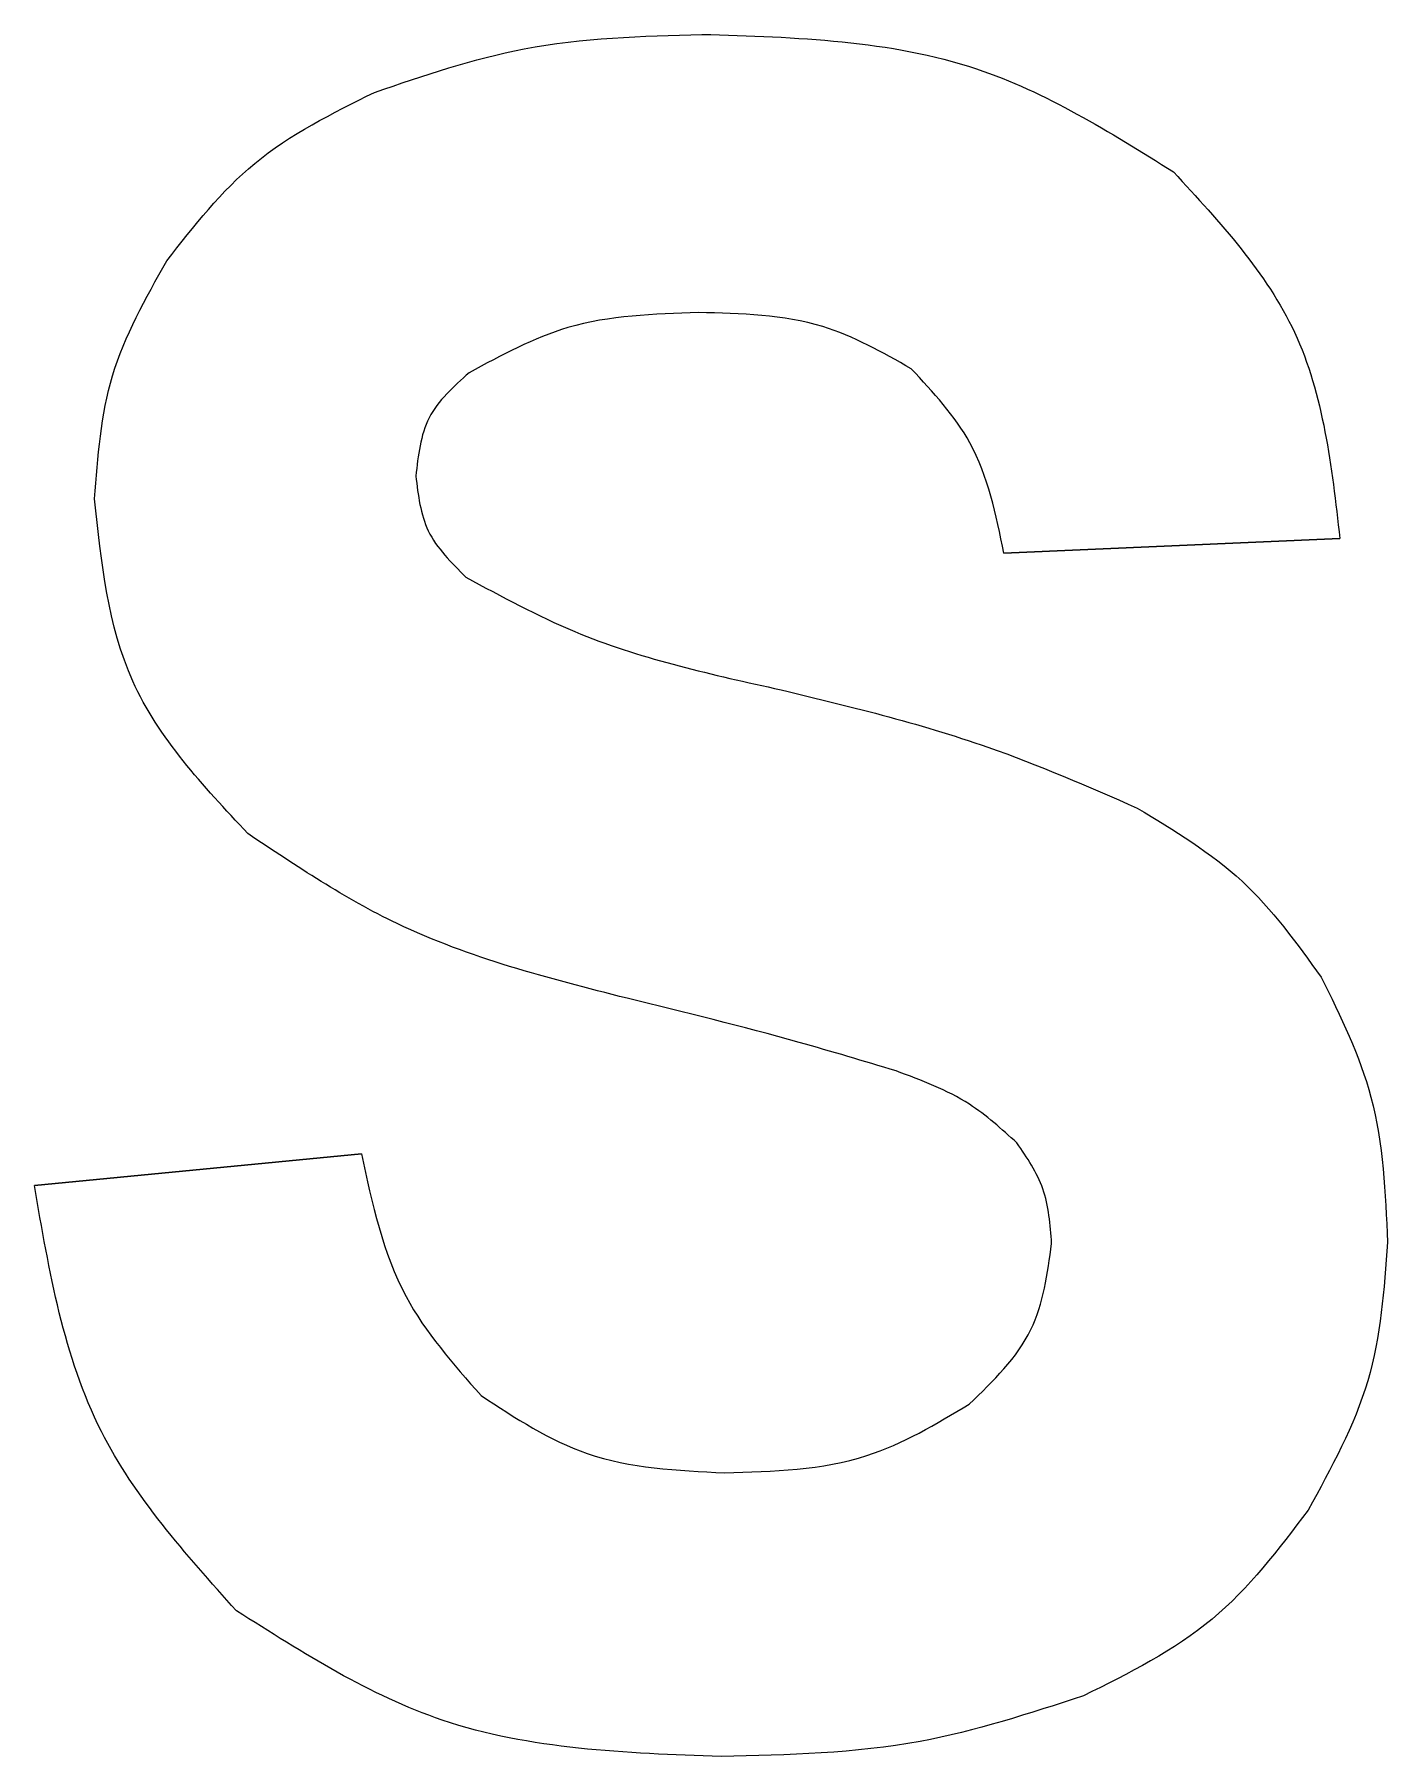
# Model space of a CAD drawing. Header units: millimetres. Extents: x -190 to 189, y -324 to 305.
# Drawn here: x -1.27 to 8.32, y 134.62 to 146.82 of the extents above; entities that cross this region are included whole.
import ezdxf

# ---------------------------------------------------------------- set-up
doc = ezdxf.new("R2010")
doc.units = ezdxf.units.MM
doc.layers.get('0').update_dxf_attribs({"linetype": 'CONTINUOUS'})

msp = doc.modelspace()

# ---------------------------------------------------------------- linework, layer by layer
for p, q in [((5.598, 143.149), (7.978, 143.254)), ((7.978, 143.254), (5.598, 143.149)), ((5.598, 143.149), (7.978, 143.254)), ((5.598, 143.149), (7.978, 143.254)), ((5.598, 143.149), (7.978, 143.254)), ((5.598, 143.149), (7.978, 143.254)), ((5.598, 143.149), (7.978, 143.254)), ((1.046, 138.895), (-1.27, 138.67)), ((-1.27, 138.67), (1.046, 138.895)), ((1.046, 138.895), (-1.27, 138.67)), ((1.046, 138.895), (-1.27, 138.67)), ((1.046, 138.895), (-1.27, 138.67)), ((1.046, 138.895), (-1.27, 138.67)), ((1.046, 138.895), (-1.27, 138.67))]:
    msp.add_line(p, q)
for points, knots in [([(1.139, 146.414), (1.489, 146.534), (2.24, 146.79), (3.035, 146.813), (3.459, 146.825)], [0, 0, 0, 0, 0.1104252, 0.2367994, 0.2367994, 0.2367994, 0.2367994]), ([(1.139, 146.414), (1.489, 146.534), (2.24, 146.79), (3.035, 146.813), (3.459, 146.825)], [0, 0, 0, 0, 0.1104252, 0.2367994, 0.2367994, 0.2367994, 0.2367994]), ([(1.139, 146.414), (1.489, 146.534), (2.24, 146.79), (3.035, 146.813), (3.459, 146.825)], [0, 0, 0, 0, 0.1104252, 0.2367994, 0.2367994, 0.2367994, 0.2367994]), ([(1.139, 146.414), (1.489, 146.534), (2.24, 146.79), (3.035, 146.813), (3.459, 146.825)], [0, 0, 0, 0, 0.1104252, 0.2367994, 0.2367994, 0.2367994, 0.2367994]), ([(1.139, 146.414), (1.489, 146.534), (2.24, 146.79), (3.035, 146.813), (3.459, 146.825)], [0, 0, 0, 0, 0.1104252, 0.2367994, 0.2367994, 0.2367994, 0.2367994]), ([(1.139, 146.414), (1.489, 146.534), (2.24, 146.79), (3.035, 146.813), (3.459, 146.825)], [0, 0, 0, 0, 0.1104252, 0.2367994, 0.2367994, 0.2367994, 0.2367994]), ([(1.139, 146.414), (1.489, 146.534), (2.24, 146.79), (3.035, 146.813), (3.459, 146.825)], [0, 0, 0, 0, 0.1104252, 0.2367994, 0.2367994, 0.2367994, 0.2367994]), ([(3.459, 146.825), (4.126, 146.805), (5.33, 146.769), (6.347, 146.134), (6.8, 145.851)], [0, 0, 0, 0, 0.1960306, 0.3535824, 0.3535824, 0.3535824, 0.3535824]), ([(3.459, 146.825), (4.126, 146.805), (5.33, 146.769), (6.347, 146.134), (6.8, 145.851)], [0, 0, 0, 0, 0.1960306, 0.3535824, 0.3535824, 0.3535824, 0.3535824]), ([(3.459, 146.825), (4.126, 146.805), (5.33, 146.769), (6.347, 146.134), (6.8, 145.851)], [0, 0, 0, 0, 0.1960306, 0.3535824, 0.3535824, 0.3535824, 0.3535824]), ([(3.459, 146.825), (4.126, 146.805), (5.33, 146.769), (6.347, 146.134), (6.8, 145.851)], [0, 0, 0, 0, 0.1960306, 0.3535824, 0.3535824, 0.3535824, 0.3535824]), ([(3.459, 146.825), (4.126, 146.805), (5.33, 146.769), (6.347, 146.134), (6.8, 145.851)], [0, 0, 0, 0, 0.1960306, 0.3535824, 0.3535824, 0.3535824, 0.3535824]), ([(3.459, 146.825), (4.126, 146.805), (5.33, 146.769), (6.347, 146.134), (6.8, 145.851)], [0, 0, 0, 0, 0.1960306, 0.3535824, 0.3535824, 0.3535824, 0.3535824]), ([(3.459, 146.825), (4.126, 146.805), (5.33, 146.769), (6.347, 146.134), (6.8, 145.851)], [0, 0, 0, 0, 0.1960306, 0.3535824, 0.3535824, 0.3535824, 0.3535824]), ([(-0.333, 145.22), (-0.14, 145.468), (0.259, 145.978), (0.84, 146.266), (1.139, 146.414)], [0, 0, 0, 0, 0.0930266, 0.1916913, 0.1916913, 0.1916913, 0.1916913]), ([(-0.333, 145.22), (-0.14, 145.468), (0.259, 145.978), (0.84, 146.266), (1.139, 146.414)], [0, 0, 0, 0, 0.0930266, 0.1916913, 0.1916913, 0.1916913, 0.1916913]), ([(-0.333, 145.22), (-0.14, 145.468), (0.259, 145.978), (0.84, 146.266), (1.139, 146.414)], [0, 0, 0, 0, 0.0930266, 0.1916913, 0.1916913, 0.1916913, 0.1916913]), ([(-0.333, 145.22), (-0.14, 145.468), (0.259, 145.978), (0.84, 146.266), (1.139, 146.414)], [0, 0, 0, 0, 0.0930266, 0.1916913, 0.1916913, 0.1916913, 0.1916913]), ([(-0.333, 145.22), (-0.14, 145.468), (0.259, 145.978), (0.84, 146.266), (1.139, 146.414)], [0, 0, 0, 0, 0.0930266, 0.1916913, 0.1916913, 0.1916913, 0.1916913]), ([(-0.333, 145.22), (-0.14, 145.468), (0.259, 145.978), (0.84, 146.266), (1.139, 146.414)], [0, 0, 0, 0, 0.0930266, 0.1916913, 0.1916913, 0.1916913, 0.1916913]), ([(-0.333, 145.22), (-0.14, 145.468), (0.259, 145.978), (0.84, 146.266), (1.139, 146.414)], [0, 0, 0, 0, 0.0930266, 0.1916913, 0.1916913, 0.1916913, 0.1916913]), ([(6.8, 145.851), (7.13, 145.493), (7.807, 144.758), (7.92, 143.764), (7.978, 143.254)], [0, 0, 0, 0, 0.1422027, 0.2918855, 0.2918855, 0.2918855, 0.2918855]), ([(6.8, 145.851), (7.13, 145.493), (7.807, 144.758), (7.92, 143.764), (7.978, 143.254)], [0, 0, 0, 0, 0.1422027, 0.2918855, 0.2918855, 0.2918855, 0.2918855]), ([(6.8, 145.851), (7.13, 145.493), (7.807, 144.758), (7.92, 143.764), (7.978, 143.254)], [0, 0, 0, 0, 0.1422027, 0.2918855, 0.2918855, 0.2918855, 0.2918855]), ([(6.8, 145.851), (7.13, 145.493), (7.807, 144.758), (7.92, 143.764), (7.978, 143.254)], [0, 0, 0, 0, 0.1422027, 0.2918855, 0.2918855, 0.2918855, 0.2918855]), ([(6.8, 145.851), (7.13, 145.493), (7.807, 144.758), (7.92, 143.764), (7.978, 143.254)], [0, 0, 0, 0, 0.1422027, 0.2918855, 0.2918855, 0.2918855, 0.2918855]), ([(6.8, 145.851), (7.13, 145.493), (7.807, 144.758), (7.92, 143.764), (7.978, 143.254)], [0, 0, 0, 0, 0.1422027, 0.2918855, 0.2918855, 0.2918855, 0.2918855]), ([(6.8, 145.851), (7.13, 145.493), (7.807, 144.758), (7.92, 143.764), (7.978, 143.254)], [0, 0, 0, 0, 0.1422027, 0.2918855, 0.2918855, 0.2918855, 0.2918855]), ([(-0.844, 143.535), (-0.822, 143.832), (-0.777, 144.431), (-0.482, 144.955), (-0.333, 145.22)], [0, 0, 0, 0, 0.0880853, 0.1779772, 0.1779772, 0.1779772, 0.1779772]), ([(-0.844, 143.535), (-0.822, 143.832), (-0.777, 144.431), (-0.482, 144.955), (-0.333, 145.22)], [0, 0, 0, 0, 0.0880853, 0.1779772, 0.1779772, 0.1779772, 0.1779772]), ([(-0.844, 143.535), (-0.822, 143.832), (-0.777, 144.431), (-0.482, 144.955), (-0.333, 145.22)], [0, 0, 0, 0, 0.0880853, 0.1779772, 0.1779772, 0.1779772, 0.1779772]), ([(-0.844, 143.535), (-0.822, 143.832), (-0.777, 144.431), (-0.482, 144.955), (-0.333, 145.22)], [0, 0, 0, 0, 0.0880853, 0.1779772, 0.1779772, 0.1779772, 0.1779772]), ([(-0.844, 143.535), (-0.822, 143.832), (-0.777, 144.431), (-0.482, 144.955), (-0.333, 145.22)], [0, 0, 0, 0, 0.0880853, 0.1779772, 0.1779772, 0.1779772, 0.1779772]), ([(-0.844, 143.535), (-0.822, 143.832), (-0.777, 144.431), (-0.482, 144.955), (-0.333, 145.22)], [0, 0, 0, 0, 0.0880853, 0.1779772, 0.1779772, 0.1779772, 0.1779772]), ([(-0.844, 143.535), (-0.822, 143.832), (-0.777, 144.431), (-0.482, 144.955), (-0.333, 145.22)], [0, 0, 0, 0, 0.0880853, 0.1779772, 0.1779772, 0.1779772, 0.1779772]), ([(3.435, 144.854), (3.119, 144.844), (2.543, 144.826), (2.038, 144.552), (1.81, 144.428)], [0, 0, 0, 0, 0.0930954, 0.1700176, 0.1700176, 0.1700176, 0.1700176]), ([(3.435, 144.854), (3.119, 144.844), (2.543, 144.826), (2.038, 144.552), (1.81, 144.428)], [0, 0, 0, 0, 0.0930954, 0.1700176, 0.1700176, 0.1700176, 0.1700176]), ([(3.435, 144.854), (3.119, 144.844), (2.543, 144.826), (2.038, 144.552), (1.81, 144.428)], [0, 0, 0, 0, 0.0930954, 0.1700176, 0.1700176, 0.1700176, 0.1700176]), ([(3.435, 144.854), (3.119, 144.844), (2.543, 144.826), (2.038, 144.552), (1.81, 144.428)], [0, 0, 0, 0, 0.0930954, 0.1700176, 0.1700176, 0.1700176, 0.1700176]), ([(3.435, 144.854), (3.119, 144.844), (2.543, 144.826), (2.038, 144.552), (1.81, 144.428)], [0, 0, 0, 0, 0.0930954, 0.1700176, 0.1700176, 0.1700176, 0.1700176]), ([(3.435, 144.854), (3.119, 144.844), (2.543, 144.826), (2.038, 144.552), (1.81, 144.428)], [0, 0, 0, 0, 0.0930954, 0.1700176, 0.1700176, 0.1700176, 0.1700176]), ([(3.435, 144.854), (3.119, 144.844), (2.543, 144.826), (2.038, 144.552), (1.81, 144.428)], [0, 0, 0, 0, 0.0930954, 0.1700176, 0.1700176, 0.1700176, 0.1700176]), ([(4.942, 144.456), (4.738, 144.572), (4.272, 144.835), (3.735, 144.847), (3.435, 144.854)], [0, 0, 0, 0, 0.069561, 0.1580815, 0.1580815, 0.1580815, 0.1580815]), ([(4.942, 144.456), (4.738, 144.572), (4.272, 144.835), (3.735, 144.847), (3.435, 144.854)], [0, 0, 0, 0, 0.069561, 0.1580815, 0.1580815, 0.1580815, 0.1580815]), ([(4.942, 144.456), (4.738, 144.572), (4.272, 144.835), (3.735, 144.847), (3.435, 144.854)], [0, 0, 0, 0, 0.069561, 0.1580815, 0.1580815, 0.1580815, 0.1580815]), ([(4.942, 144.456), (4.738, 144.572), (4.272, 144.835), (3.735, 144.847), (3.435, 144.854)], [0, 0, 0, 0, 0.069561, 0.1580815, 0.1580815, 0.1580815, 0.1580815]), ([(4.942, 144.456), (4.738, 144.572), (4.272, 144.835), (3.735, 144.847), (3.435, 144.854)], [0, 0, 0, 0, 0.069561, 0.1580815, 0.1580815, 0.1580815, 0.1580815]), ([(4.942, 144.456), (4.738, 144.572), (4.272, 144.835), (3.735, 144.847), (3.435, 144.854)], [0, 0, 0, 0, 0.069561, 0.1580815, 0.1580815, 0.1580815, 0.1580815]), ([(4.942, 144.456), (4.738, 144.572), (4.272, 144.835), (3.735, 144.847), (3.435, 144.854)], [0, 0, 0, 0, 0.069561, 0.1580815, 0.1580815, 0.1580815, 0.1580815]), ([(5.598, 143.149), (5.542, 143.422), (5.441, 143.92), (5.097, 144.289), (4.942, 144.456)], [0, 0, 0, 0, 0.0817192, 0.14871, 0.14871, 0.14871, 0.14871]), ([(5.598, 143.149), (5.542, 143.422), (5.441, 143.92), (5.097, 144.289), (4.942, 144.456)], [0, 0, 0, 0, 0.0817192, 0.14871, 0.14871, 0.14871, 0.14871]), ([(5.598, 143.149), (5.542, 143.422), (5.441, 143.92), (5.097, 144.289), (4.942, 144.456)], [0, 0, 0, 0, 0.0817192, 0.14871, 0.14871, 0.14871, 0.14871]), ([(5.598, 143.149), (5.542, 143.422), (5.441, 143.92), (5.097, 144.289), (4.942, 144.456)], [0, 0, 0, 0, 0.0817192, 0.14871, 0.14871, 0.14871, 0.14871]), ([(5.598, 143.149), (5.542, 143.422), (5.441, 143.92), (5.097, 144.289), (4.942, 144.456)], [0, 0, 0, 0, 0.0817192, 0.14871, 0.14871, 0.14871, 0.14871]), ([(5.598, 143.149), (5.542, 143.422), (5.441, 143.92), (5.097, 144.289), (4.942, 144.456)], [0, 0, 0, 0, 0.0817192, 0.14871, 0.14871, 0.14871, 0.14871]), ([(5.598, 143.149), (5.542, 143.422), (5.441, 143.92), (5.097, 144.289), (4.942, 144.456)], [0, 0, 0, 0, 0.0817192, 0.14871, 0.14871, 0.14871, 0.14871]), ([(1.81, 144.428), (1.7, 144.33), (1.48, 144.134), (1.448, 143.841), (1.432, 143.696)], [0, 0, 0, 0, 0.04272641, 0.08501092, 0.08501092, 0.08501092, 0.08501092]), ([(1.81, 144.428), (1.7, 144.33), (1.48, 144.134), (1.448, 143.841), (1.432, 143.696)], [0, 0, 0, 0, 0.04272641, 0.08501092, 0.08501092, 0.08501092, 0.08501092]), ([(1.81, 144.428), (1.7, 144.33), (1.48, 144.134), (1.448, 143.841), (1.432, 143.696)], [0, 0, 0, 0, 0.04272641, 0.08501092, 0.08501092, 0.08501092, 0.08501092]), ([(1.81, 144.428), (1.7, 144.33), (1.48, 144.134), (1.448, 143.841), (1.432, 143.696)], [0, 0, 0, 0, 0.04272641, 0.08501092, 0.08501092, 0.08501092, 0.08501092]), ([(1.81, 144.428), (1.7, 144.33), (1.48, 144.134), (1.448, 143.841), (1.432, 143.696)], [0, 0, 0, 0, 0.04272641, 0.08501092, 0.08501092, 0.08501092, 0.08501092]), ([(1.81, 144.428), (1.7, 144.33), (1.48, 144.134), (1.448, 143.841), (1.432, 143.696)], [0, 0, 0, 0, 0.04272641, 0.08501092, 0.08501092, 0.08501092, 0.08501092]), ([(1.81, 144.428), (1.7, 144.33), (1.48, 144.134), (1.448, 143.841), (1.432, 143.696)], [0, 0, 0, 0, 0.04272641, 0.08501092, 0.08501092, 0.08501092, 0.08501092]), ([(1.432, 143.696), (1.448, 143.56), (1.482, 143.281), (1.683, 143.083), (1.786, 142.98)], [0, 0, 0, 0, 0.03979825, 0.08196762, 0.08196762, 0.08196762, 0.08196762]), ([(1.432, 143.696), (1.448, 143.56), (1.482, 143.281), (1.683, 143.083), (1.786, 142.98)], [0, 0, 0, 0, 0.03979825, 0.08196762, 0.08196762, 0.08196762, 0.08196762]), ([(1.432, 143.696), (1.448, 143.56), (1.482, 143.281), (1.683, 143.083), (1.786, 142.98)], [0, 0, 0, 0, 0.03979825, 0.08196762, 0.08196762, 0.08196762, 0.08196762]), ([(1.432, 143.696), (1.448, 143.56), (1.482, 143.281), (1.683, 143.083), (1.786, 142.98)], [0, 0, 0, 0, 0.03979825, 0.08196762, 0.08196762, 0.08196762, 0.08196762]), ([(1.432, 143.696), (1.448, 143.56), (1.482, 143.281), (1.683, 143.083), (1.786, 142.98)], [0, 0, 0, 0, 0.03979825, 0.08196762, 0.08196762, 0.08196762, 0.08196762]), ([(1.432, 143.696), (1.448, 143.56), (1.482, 143.281), (1.683, 143.083), (1.786, 142.98)], [0, 0, 0, 0, 0.03979825, 0.08196762, 0.08196762, 0.08196762, 0.08196762]), ([(1.432, 143.696), (1.448, 143.56), (1.482, 143.281), (1.683, 143.083), (1.786, 142.98)], [0, 0, 0, 0, 0.03979825, 0.08196762, 0.08196762, 0.08196762, 0.08196762]), ([(0.242, 141.163), (-0.075, 141.502), (-0.701, 142.173), (-0.797, 143.085), (-0.844, 143.535)], [0, 0, 0, 0, 0.1352275, 0.267321, 0.267321, 0.267321, 0.267321]), ([(0.242, 141.163), (-0.075, 141.502), (-0.701, 142.173), (-0.797, 143.085), (-0.844, 143.535)], [0, 0, 0, 0, 0.1352275, 0.267321, 0.267321, 0.267321, 0.267321]), ([(0.242, 141.163), (-0.075, 141.502), (-0.701, 142.173), (-0.797, 143.085), (-0.844, 143.535)], [0, 0, 0, 0, 0.1352275, 0.267321, 0.267321, 0.267321, 0.267321]), ([(0.242, 141.163), (-0.075, 141.502), (-0.701, 142.173), (-0.797, 143.085), (-0.844, 143.535)], [0, 0, 0, 0, 0.1352275, 0.267321, 0.267321, 0.267321, 0.267321]), ([(0.242, 141.163), (-0.075, 141.502), (-0.701, 142.173), (-0.797, 143.085), (-0.844, 143.535)], [0, 0, 0, 0, 0.1352275, 0.267321, 0.267321, 0.267321, 0.267321]), ([(0.242, 141.163), (-0.075, 141.502), (-0.701, 142.173), (-0.797, 143.085), (-0.844, 143.535)], [0, 0, 0, 0, 0.1352275, 0.267321, 0.267321, 0.267321, 0.267321]), ([(0.242, 141.163), (-0.075, 141.502), (-0.701, 142.173), (-0.797, 143.085), (-0.844, 143.535)], [0, 0, 0, 0, 0.1352275, 0.267321, 0.267321, 0.267321, 0.267321]), ([(1.786, 142.98), (2.04, 142.843), (2.726, 142.469), (3.491, 142.299), (3.973, 142.192)], [0, 0, 0, 0, 0.0863163, 0.2334557, 0.2334557, 0.2334557, 0.2334557]), ([(1.786, 142.98), (2.04, 142.843), (2.726, 142.469), (3.491, 142.299), (3.973, 142.192)], [0, 0, 0, 0, 0.0863163, 0.2334557, 0.2334557, 0.2334557, 0.2334557]), ([(1.786, 142.98), (2.04, 142.843), (2.726, 142.469), (3.491, 142.299), (3.973, 142.192)], [0, 0, 0, 0, 0.0863163, 0.2334557, 0.2334557, 0.2334557, 0.2334557]), ([(1.786, 142.98), (2.04, 142.843), (2.726, 142.469), (3.491, 142.299), (3.973, 142.192)], [0, 0, 0, 0, 0.0863163, 0.2334557, 0.2334557, 0.2334557, 0.2334557]), ([(1.786, 142.98), (2.04, 142.843), (2.726, 142.469), (3.491, 142.299), (3.973, 142.192)], [0, 0, 0, 0, 0.0863163, 0.2334557, 0.2334557, 0.2334557, 0.2334557]), ([(1.786, 142.98), (2.04, 142.843), (2.726, 142.469), (3.491, 142.299), (3.973, 142.192)], [0, 0, 0, 0, 0.0863163, 0.2334557, 0.2334557, 0.2334557, 0.2334557]), ([(1.786, 142.98), (2.04, 142.843), (2.726, 142.469), (3.491, 142.299), (3.973, 142.192)], [0, 0, 0, 0, 0.0863163, 0.2334557, 0.2334557, 0.2334557, 0.2334557]), ([(3.973, 142.192), (4.483, 142.07), (5.363, 141.859), (6.193, 141.497), (6.543, 141.344)], [0, 0, 0, 0, 0.1567424, 0.2710422, 0.2710422, 0.2710422, 0.2710422]), ([(3.973, 142.192), (4.483, 142.07), (5.363, 141.859), (6.193, 141.497), (6.543, 141.344)], [0, 0, 0, 0, 0.1567424, 0.2710422, 0.2710422, 0.2710422, 0.2710422]), ([(3.973, 142.192), (4.483, 142.07), (5.363, 141.859), (6.193, 141.497), (6.543, 141.344)], [0, 0, 0, 0, 0.1567424, 0.2710422, 0.2710422, 0.2710422, 0.2710422]), ([(3.973, 142.192), (4.483, 142.07), (5.363, 141.859), (6.193, 141.497), (6.543, 141.344)], [0, 0, 0, 0, 0.1567424, 0.2710422, 0.2710422, 0.2710422, 0.2710422]), ([(3.973, 142.192), (4.483, 142.07), (5.363, 141.859), (6.193, 141.497), (6.543, 141.344)], [0, 0, 0, 0, 0.1567424, 0.2710422, 0.2710422, 0.2710422, 0.2710422]), ([(3.973, 142.192), (4.483, 142.07), (5.363, 141.859), (6.193, 141.497), (6.543, 141.344)], [0, 0, 0, 0, 0.1567424, 0.2710422, 0.2710422, 0.2710422, 0.2710422]), ([(3.973, 142.192), (4.483, 142.07), (5.363, 141.859), (6.193, 141.497), (6.543, 141.344)], [0, 0, 0, 0, 0.1567424, 0.2710422, 0.2710422, 0.2710422, 0.2710422]), ([(6.543, 141.344), (6.804, 141.186), (7.32, 140.875), (7.672, 140.387), (7.846, 140.146)], [0, 0, 0, 0, 0.0905234, 0.1786387, 0.1786387, 0.1786387, 0.1786387]), ([(6.543, 141.344), (6.804, 141.186), (7.32, 140.875), (7.672, 140.387), (7.846, 140.146)], [0, 0, 0, 0, 0.0905234, 0.1786387, 0.1786387, 0.1786387, 0.1786387]), ([(6.543, 141.344), (6.804, 141.186), (7.32, 140.875), (7.672, 140.387), (7.846, 140.146)], [0, 0, 0, 0, 0.0905234, 0.1786387, 0.1786387, 0.1786387, 0.1786387]), ([(6.543, 141.344), (6.804, 141.186), (7.32, 140.875), (7.672, 140.387), (7.846, 140.146)], [0, 0, 0, 0, 0.0905234, 0.1786387, 0.1786387, 0.1786387, 0.1786387]), ([(6.543, 141.344), (6.804, 141.186), (7.32, 140.875), (7.672, 140.387), (7.846, 140.146)], [0, 0, 0, 0, 0.0905234, 0.1786387, 0.1786387, 0.1786387, 0.1786387]), ([(6.543, 141.344), (6.804, 141.186), (7.32, 140.875), (7.672, 140.387), (7.846, 140.146)], [0, 0, 0, 0, 0.0905234, 0.1786387, 0.1786387, 0.1786387, 0.1786387]), ([(6.543, 141.344), (6.804, 141.186), (7.32, 140.875), (7.672, 140.387), (7.846, 140.146)], [0, 0, 0, 0, 0.0905234, 0.1786387, 0.1786387, 0.1786387, 0.1786387]), ([(2.928, 139.997), (2.369, 140.139), (1.408, 140.383), (0.586, 140.933), (0.242, 141.163)], [0, 0, 0, 0, 0.1712204, 0.2946917, 0.2946917, 0.2946917, 0.2946917]), ([(2.928, 139.997), (2.369, 140.139), (1.408, 140.383), (0.586, 140.933), (0.242, 141.163)], [0, 0, 0, 0, 0.1712204, 0.2946917, 0.2946917, 0.2946917, 0.2946917]), ([(2.928, 139.997), (2.369, 140.139), (1.408, 140.383), (0.586, 140.933), (0.242, 141.163)], [0, 0, 0, 0, 0.1712204, 0.2946917, 0.2946917, 0.2946917, 0.2946917]), ([(2.928, 139.997), (2.369, 140.139), (1.408, 140.383), (0.586, 140.933), (0.242, 141.163)], [0, 0, 0, 0, 0.1712204, 0.2946917, 0.2946917, 0.2946917, 0.2946917]), ([(2.928, 139.997), (2.369, 140.139), (1.408, 140.383), (0.586, 140.933), (0.242, 141.163)], [0, 0, 0, 0, 0.1712204, 0.2946917, 0.2946917, 0.2946917, 0.2946917]), ([(2.928, 139.997), (2.369, 140.139), (1.408, 140.383), (0.586, 140.933), (0.242, 141.163)], [0, 0, 0, 0, 0.1712204, 0.2946917, 0.2946917, 0.2946917, 0.2946917]), ([(2.928, 139.997), (2.369, 140.139), (1.408, 140.383), (0.586, 140.933), (0.242, 141.163)], [0, 0, 0, 0, 0.1712204, 0.2946917, 0.2946917, 0.2946917, 0.2946917]), ([(7.846, 140.146), (7.983, 139.868), (8.274, 139.277), (8.301, 138.617), (8.316, 138.268)], [0, 0, 0, 0, 0.0919803, 0.1954875, 0.1954875, 0.1954875, 0.1954875]), ([(7.846, 140.146), (7.983, 139.868), (8.274, 139.277), (8.301, 138.617), (8.316, 138.268)], [0, 0, 0, 0, 0.0919803, 0.1954875, 0.1954875, 0.1954875, 0.1954875]), ([(7.846, 140.146), (7.983, 139.868), (8.274, 139.277), (8.301, 138.617), (8.316, 138.268)], [0, 0, 0, 0, 0.0919803, 0.1954875, 0.1954875, 0.1954875, 0.1954875]), ([(7.846, 140.146), (7.983, 139.868), (8.274, 139.277), (8.301, 138.617), (8.316, 138.268)], [0, 0, 0, 0, 0.0919803, 0.1954875, 0.1954875, 0.1954875, 0.1954875]), ([(7.846, 140.146), (7.983, 139.868), (8.274, 139.277), (8.301, 138.617), (8.316, 138.268)], [0, 0, 0, 0, 0.0919803, 0.1954875, 0.1954875, 0.1954875, 0.1954875]), ([(7.846, 140.146), (7.983, 139.868), (8.274, 139.277), (8.301, 138.617), (8.316, 138.268)], [0, 0, 0, 0, 0.0919803, 0.1954875, 0.1954875, 0.1954875, 0.1954875]), ([(7.846, 140.146), (7.983, 139.868), (8.274, 139.277), (8.301, 138.617), (8.316, 138.268)], [0, 0, 0, 0, 0.0919803, 0.1954875, 0.1954875, 0.1954875, 0.1954875]), ([(4.834, 139.482), (4.606, 139.551), (3.975, 139.74), (3.336, 139.897), (2.928, 139.997)], [0, 0, 0, 0, 0.0714449, 0.1974486, 0.1974486, 0.1974486, 0.1974486]), ([(4.834, 139.482), (4.606, 139.551), (3.975, 139.74), (3.336, 139.897), (2.928, 139.997)], [0, 0, 0, 0, 0.0714449, 0.1974486, 0.1974486, 0.1974486, 0.1974486]), ([(4.834, 139.482), (4.606, 139.551), (3.975, 139.74), (3.336, 139.897), (2.928, 139.997)], [0, 0, 0, 0, 0.0714449, 0.1974486, 0.1974486, 0.1974486, 0.1974486]), ([(4.834, 139.482), (4.606, 139.551), (3.975, 139.74), (3.336, 139.897), (2.928, 139.997)], [0, 0, 0, 0, 0.0714449, 0.1974486, 0.1974486, 0.1974486, 0.1974486]), ([(4.834, 139.482), (4.606, 139.551), (3.975, 139.74), (3.336, 139.897), (2.928, 139.997)], [0, 0, 0, 0, 0.0714449, 0.1974486, 0.1974486, 0.1974486, 0.1974486]), ([(4.834, 139.482), (4.606, 139.551), (3.975, 139.74), (3.336, 139.897), (2.928, 139.997)], [0, 0, 0, 0, 0.0714449, 0.1974486, 0.1974486, 0.1974486, 0.1974486]), ([(4.834, 139.482), (4.606, 139.551), (3.975, 139.74), (3.336, 139.897), (2.928, 139.997)], [0, 0, 0, 0, 0.0714449, 0.1974486, 0.1974486, 0.1974486, 0.1974486]), ([(5.69, 138.972), (5.582, 139.07), (5.332, 139.297), (5.014, 139.415), (4.834, 139.482)], [0, 0, 0, 0, 0.0434406, 0.1005291, 0.1005291, 0.1005291, 0.1005291]), ([(5.69, 138.972), (5.582, 139.07), (5.332, 139.297), (5.014, 139.415), (4.834, 139.482)], [0, 0, 0, 0, 0.0434406, 0.1005291, 0.1005291, 0.1005291, 0.1005291]), ([(5.69, 138.972), (5.582, 139.07), (5.332, 139.297), (5.014, 139.415), (4.834, 139.482)], [0, 0, 0, 0, 0.0434406, 0.1005291, 0.1005291, 0.1005291, 0.1005291]), ([(5.69, 138.972), (5.582, 139.07), (5.332, 139.297), (5.014, 139.415), (4.834, 139.482)], [0, 0, 0, 0, 0.0434406, 0.1005291, 0.1005291, 0.1005291, 0.1005291]), ([(5.69, 138.972), (5.582, 139.07), (5.332, 139.297), (5.014, 139.415), (4.834, 139.482)], [0, 0, 0, 0, 0.0434406, 0.1005291, 0.1005291, 0.1005291, 0.1005291]), ([(5.69, 138.972), (5.582, 139.07), (5.332, 139.297), (5.014, 139.415), (4.834, 139.482)], [0, 0, 0, 0, 0.0434406, 0.1005291, 0.1005291, 0.1005291, 0.1005291]), ([(5.69, 138.972), (5.582, 139.07), (5.332, 139.297), (5.014, 139.415), (4.834, 139.482)], [0, 0, 0, 0, 0.0434406, 0.1005291, 0.1005291, 0.1005291, 0.1005291]), ([(5.936, 138.26), (5.926, 138.393), (5.908, 138.652), (5.762, 138.867), (5.69, 138.972)], [0, 0, 0, 0, 0.0391848, 0.07650375, 0.07650375, 0.07650375, 0.07650375]), ([(5.936, 138.26), (5.926, 138.393), (5.908, 138.652), (5.762, 138.867), (5.69, 138.972)], [0, 0, 0, 0, 0.0391848, 0.07650375, 0.07650375, 0.07650375, 0.07650375]), ([(5.936, 138.26), (5.926, 138.393), (5.908, 138.652), (5.762, 138.867), (5.69, 138.972)], [0, 0, 0, 0, 0.0391848, 0.07650375, 0.07650375, 0.07650375, 0.07650375]), ([(5.936, 138.26), (5.926, 138.393), (5.908, 138.652), (5.762, 138.867), (5.69, 138.972)], [0, 0, 0, 0, 0.0391848, 0.07650375, 0.07650375, 0.07650375, 0.07650375]), ([(5.936, 138.26), (5.926, 138.393), (5.908, 138.652), (5.762, 138.867), (5.69, 138.972)], [0, 0, 0, 0, 0.0391848, 0.07650375, 0.07650375, 0.07650375, 0.07650375]), ([(5.936, 138.26), (5.926, 138.393), (5.908, 138.652), (5.762, 138.867), (5.69, 138.972)], [0, 0, 0, 0, 0.0391848, 0.07650375, 0.07650375, 0.07650375, 0.07650375]), ([(5.936, 138.26), (5.926, 138.393), (5.908, 138.652), (5.762, 138.867), (5.69, 138.972)], [0, 0, 0, 0, 0.0391848, 0.07650375, 0.07650375, 0.07650375, 0.07650375]), ([(1.046, 138.895), (1.122, 138.543), (1.261, 137.898), (1.697, 137.406), (1.894, 137.182)], [0, 0, 0, 0, 0.1059699, 0.1940102, 0.1940102, 0.1940102, 0.1940102]), ([(1.046, 138.895), (1.122, 138.543), (1.261, 137.898), (1.697, 137.406), (1.894, 137.182)], [0, 0, 0, 0, 0.1059699, 0.1940102, 0.1940102, 0.1940102, 0.1940102]), ([(1.046, 138.895), (1.122, 138.543), (1.261, 137.898), (1.697, 137.406), (1.894, 137.182)], [0, 0, 0, 0, 0.1059699, 0.1940102, 0.1940102, 0.1940102, 0.1940102]), ([(1.046, 138.895), (1.122, 138.543), (1.261, 137.898), (1.697, 137.406), (1.894, 137.182)], [0, 0, 0, 0, 0.1059699, 0.1940102, 0.1940102, 0.1940102, 0.1940102]), ([(1.046, 138.895), (1.122, 138.543), (1.261, 137.898), (1.697, 137.406), (1.894, 137.182)], [0, 0, 0, 0, 0.1059699, 0.1940102, 0.1940102, 0.1940102, 0.1940102]), ([(1.046, 138.895), (1.122, 138.543), (1.261, 137.898), (1.697, 137.406), (1.894, 137.182)], [0, 0, 0, 0, 0.1059699, 0.1940102, 0.1940102, 0.1940102, 0.1940102]), ([(1.046, 138.895), (1.122, 138.543), (1.261, 137.898), (1.697, 137.406), (1.894, 137.182)], [0, 0, 0, 0, 0.1059699, 0.1940102, 0.1940102, 0.1940102, 0.1940102]), ([(0.161, 135.658), (-0.2, 136.061), (-0.971, 136.921), (-1.166, 138.063), (-1.27, 138.67)], [0, 0, 0, 0, 0.1589904, 0.3395457, 0.3395457, 0.3395457, 0.3395457]), ([(0.161, 135.658), (-0.2, 136.061), (-0.971, 136.921), (-1.166, 138.063), (-1.27, 138.67)], [0, 0, 0, 0, 0.1589904, 0.3395457, 0.3395457, 0.3395457, 0.3395457]), ([(0.161, 135.658), (-0.2, 136.061), (-0.971, 136.921), (-1.166, 138.063), (-1.27, 138.67)], [0, 0, 0, 0, 0.1589904, 0.3395457, 0.3395457, 0.3395457, 0.3395457]), ([(0.161, 135.658), (-0.2, 136.061), (-0.971, 136.921), (-1.166, 138.063), (-1.27, 138.67)], [0, 0, 0, 0, 0.1589904, 0.3395457, 0.3395457, 0.3395457, 0.3395457]), ([(0.161, 135.658), (-0.2, 136.061), (-0.971, 136.921), (-1.166, 138.063), (-1.27, 138.67)], [0, 0, 0, 0, 0.1589904, 0.3395457, 0.3395457, 0.3395457, 0.3395457]), ([(0.161, 135.658), (-0.2, 136.061), (-0.971, 136.921), (-1.166, 138.063), (-1.27, 138.67)], [0, 0, 0, 0, 0.1589904, 0.3395457, 0.3395457, 0.3395457, 0.3395457]), ([(0.161, 135.658), (-0.2, 136.061), (-0.971, 136.921), (-1.166, 138.063), (-1.27, 138.67)], [0, 0, 0, 0, 0.1589904, 0.3395457, 0.3395457, 0.3395457, 0.3395457]), ([(5.353, 137.122), (5.522, 137.286), (5.848, 137.599), (5.907, 138.046), (5.936, 138.26)], [0, 0, 0, 0, 0.0685375, 0.1312729, 0.1312729, 0.1312729, 0.1312729]), ([(5.353, 137.122), (5.522, 137.286), (5.848, 137.599), (5.907, 138.046), (5.936, 138.26)], [0, 0, 0, 0, 0.0685375, 0.1312729, 0.1312729, 0.1312729, 0.1312729]), ([(5.353, 137.122), (5.522, 137.286), (5.848, 137.599), (5.907, 138.046), (5.936, 138.26)], [0, 0, 0, 0, 0.0685375, 0.1312729, 0.1312729, 0.1312729, 0.1312729]), ([(5.353, 137.122), (5.522, 137.286), (5.848, 137.599), (5.907, 138.046), (5.936, 138.26)], [0, 0, 0, 0, 0.0685375, 0.1312729, 0.1312729, 0.1312729, 0.1312729]), ([(5.353, 137.122), (5.522, 137.286), (5.848, 137.599), (5.907, 138.046), (5.936, 138.26)], [0, 0, 0, 0, 0.0685375, 0.1312729, 0.1312729, 0.1312729, 0.1312729]), ([(5.353, 137.122), (5.522, 137.286), (5.848, 137.599), (5.907, 138.046), (5.936, 138.26)], [0, 0, 0, 0, 0.0685375, 0.1312729, 0.1312729, 0.1312729, 0.1312729]), ([(5.353, 137.122), (5.522, 137.286), (5.848, 137.599), (5.907, 138.046), (5.936, 138.26)], [0, 0, 0, 0, 0.0685375, 0.1312729, 0.1312729, 0.1312729, 0.1312729]), ([(8.316, 138.268), (8.292, 137.934), (8.243, 137.261), (7.917, 136.669), (7.753, 136.37)], [0, 0, 0, 0, 0.0991164, 0.2000501, 0.2000501, 0.2000501, 0.2000501]), ([(8.316, 138.268), (8.292, 137.934), (8.243, 137.261), (7.917, 136.669), (7.753, 136.37)], [0, 0, 0, 0, 0.0991164, 0.2000501, 0.2000501, 0.2000501, 0.2000501]), ([(8.316, 138.268), (8.292, 137.934), (8.243, 137.261), (7.917, 136.669), (7.753, 136.37)], [0, 0, 0, 0, 0.0991164, 0.2000501, 0.2000501, 0.2000501, 0.2000501]), ([(8.316, 138.268), (8.292, 137.934), (8.243, 137.261), (7.917, 136.669), (7.753, 136.37)], [0, 0, 0, 0, 0.0991164, 0.2000501, 0.2000501, 0.2000501, 0.2000501]), ([(8.316, 138.268), (8.292, 137.934), (8.243, 137.261), (7.917, 136.669), (7.753, 136.37)], [0, 0, 0, 0, 0.0991164, 0.2000501, 0.2000501, 0.2000501, 0.2000501]), ([(8.316, 138.268), (8.292, 137.934), (8.243, 137.261), (7.917, 136.669), (7.753, 136.37)], [0, 0, 0, 0, 0.0991164, 0.2000501, 0.2000501, 0.2000501, 0.2000501]), ([(8.316, 138.268), (8.292, 137.934), (8.243, 137.261), (7.917, 136.669), (7.753, 136.37)], [0, 0, 0, 0, 0.0991164, 0.2000501, 0.2000501, 0.2000501, 0.2000501]), ([(1.894, 137.182), (2.137, 137.023), (2.659, 136.68), (3.285, 136.651), (3.619, 136.635)], [0, 0, 0, 0, 0.085563, 0.183926, 0.183926, 0.183926, 0.183926]), ([(1.894, 137.182), (2.137, 137.023), (2.659, 136.68), (3.285, 136.651), (3.619, 136.635)], [0, 0, 0, 0, 0.085563, 0.183926, 0.183926, 0.183926, 0.183926]), ([(1.894, 137.182), (2.137, 137.023), (2.659, 136.68), (3.285, 136.651), (3.619, 136.635)], [0, 0, 0, 0, 0.085563, 0.183926, 0.183926, 0.183926, 0.183926]), ([(1.894, 137.182), (2.137, 137.023), (2.659, 136.68), (3.285, 136.651), (3.619, 136.635)], [0, 0, 0, 0, 0.085563, 0.183926, 0.183926, 0.183926, 0.183926]), ([(1.894, 137.182), (2.137, 137.023), (2.659, 136.68), (3.285, 136.651), (3.619, 136.635)], [0, 0, 0, 0, 0.085563, 0.183926, 0.183926, 0.183926, 0.183926]), ([(1.894, 137.182), (2.137, 137.023), (2.659, 136.68), (3.285, 136.651), (3.619, 136.635)], [0, 0, 0, 0, 0.085563, 0.183926, 0.183926, 0.183926, 0.183926]), ([(1.894, 137.182), (2.137, 137.023), (2.659, 136.68), (3.285, 136.651), (3.619, 136.635)], [0, 0, 0, 0, 0.085563, 0.183926, 0.183926, 0.183926, 0.183926]), ([(3.619, 136.635), (3.965, 136.645), (4.586, 136.662), (5.117, 136.98), (5.353, 137.122)], [0, 0, 0, 0, 0.1015573, 0.1827041, 0.1827041, 0.1827041, 0.1827041]), ([(3.619, 136.635), (3.965, 136.645), (4.586, 136.662), (5.117, 136.98), (5.353, 137.122)], [0, 0, 0, 0, 0.1015573, 0.1827041, 0.1827041, 0.1827041, 0.1827041]), ([(3.619, 136.635), (3.965, 136.645), (4.586, 136.662), (5.117, 136.98), (5.353, 137.122)], [0, 0, 0, 0, 0.1015573, 0.1827041, 0.1827041, 0.1827041, 0.1827041]), ([(3.619, 136.635), (3.965, 136.645), (4.586, 136.662), (5.117, 136.98), (5.353, 137.122)], [0, 0, 0, 0, 0.1015573, 0.1827041, 0.1827041, 0.1827041, 0.1827041]), ([(3.619, 136.635), (3.965, 136.645), (4.586, 136.662), (5.117, 136.98), (5.353, 137.122)], [0, 0, 0, 0, 0.1015573, 0.1827041, 0.1827041, 0.1827041, 0.1827041]), ([(3.619, 136.635), (3.965, 136.645), (4.586, 136.662), (5.117, 136.98), (5.353, 137.122)], [0, 0, 0, 0, 0.1015573, 0.1827041, 0.1827041, 0.1827041, 0.1827041]), ([(3.619, 136.635), (3.965, 136.645), (4.586, 136.662), (5.117, 136.98), (5.353, 137.122)], [0, 0, 0, 0, 0.1015573, 0.1827041, 0.1827041, 0.1827041, 0.1827041]), ([(7.753, 136.37), (7.543, 136.093), (7.116, 135.529), (6.483, 135.215), (6.161, 135.055)], [0, 0, 0, 0, 0.1027749, 0.2090244, 0.2090244, 0.2090244, 0.2090244]), ([(7.753, 136.37), (7.543, 136.093), (7.116, 135.529), (6.483, 135.215), (6.161, 135.055)], [0, 0, 0, 0, 0.1027749, 0.2090244, 0.2090244, 0.2090244, 0.2090244]), ([(7.753, 136.37), (7.543, 136.093), (7.116, 135.529), (6.483, 135.215), (6.161, 135.055)], [0, 0, 0, 0, 0.1027749, 0.2090244, 0.2090244, 0.2090244, 0.2090244]), ([(7.753, 136.37), (7.543, 136.093), (7.116, 135.529), (6.483, 135.215), (6.161, 135.055)], [0, 0, 0, 0, 0.1027749, 0.2090244, 0.2090244, 0.2090244, 0.2090244]), ([(7.753, 136.37), (7.543, 136.093), (7.116, 135.529), (6.483, 135.215), (6.161, 135.055)], [0, 0, 0, 0, 0.1027749, 0.2090244, 0.2090244, 0.2090244, 0.2090244]), ([(7.753, 136.37), (7.543, 136.093), (7.116, 135.529), (6.483, 135.215), (6.161, 135.055)], [0, 0, 0, 0, 0.1027749, 0.2090244, 0.2090244, 0.2090244, 0.2090244]), ([(7.753, 136.37), (7.543, 136.093), (7.116, 135.529), (6.483, 135.215), (6.161, 135.055)], [0, 0, 0, 0, 0.1027749, 0.2090244, 0.2090244, 0.2090244, 0.2090244]), ([(3.595, 134.625), (2.917, 134.649), (1.676, 134.694), (0.634, 135.357), (0.161, 135.658)], [0, 0, 0, 0, 0.1993114, 0.3643992, 0.3643992, 0.3643992, 0.3643992]), ([(3.595, 134.625), (2.917, 134.649), (1.676, 134.694), (0.634, 135.357), (0.161, 135.658)], [0, 0, 0, 0, 0.1993114, 0.3643992, 0.3643992, 0.3643992, 0.3643992]), ([(3.595, 134.625), (2.917, 134.649), (1.676, 134.694), (0.634, 135.357), (0.161, 135.658)], [0, 0, 0, 0, 0.1993114, 0.3643992, 0.3643992, 0.3643992, 0.3643992]), ([(3.595, 134.625), (2.917, 134.649), (1.676, 134.694), (0.634, 135.357), (0.161, 135.658)], [0, 0, 0, 0, 0.1993114, 0.3643992, 0.3643992, 0.3643992, 0.3643992]), ([(3.595, 134.625), (2.917, 134.649), (1.676, 134.694), (0.634, 135.357), (0.161, 135.658)], [0, 0, 0, 0, 0.1993114, 0.3643992, 0.3643992, 0.3643992, 0.3643992]), ([(3.595, 134.625), (2.917, 134.649), (1.676, 134.694), (0.634, 135.357), (0.161, 135.658)], [0, 0, 0, 0, 0.1993114, 0.3643992, 0.3643992, 0.3643992, 0.3643992]), ([(3.595, 134.625), (2.917, 134.649), (1.676, 134.694), (0.634, 135.357), (0.161, 135.658)], [0, 0, 0, 0, 0.1993114, 0.3643992, 0.3643992, 0.3643992, 0.3643992]), ([(6.161, 135.055), (5.779, 134.93), (4.946, 134.657), (4.069, 134.636), (3.595, 134.625)], [0, 0, 0, 0, 0.1200234, 0.2613692, 0.2613692, 0.2613692, 0.2613692]), ([(6.161, 135.055), (5.779, 134.93), (4.946, 134.657), (4.069, 134.636), (3.595, 134.625)], [0, 0, 0, 0, 0.1200234, 0.2613692, 0.2613692, 0.2613692, 0.2613692]), ([(6.161, 135.055), (5.779, 134.93), (4.946, 134.657), (4.069, 134.636), (3.595, 134.625)], [0, 0, 0, 0, 0.1200234, 0.2613692, 0.2613692, 0.2613692, 0.2613692]), ([(6.161, 135.055), (5.779, 134.93), (4.946, 134.657), (4.069, 134.636), (3.595, 134.625)], [0, 0, 0, 0, 0.1200234, 0.2613692, 0.2613692, 0.2613692, 0.2613692]), ([(6.161, 135.055), (5.779, 134.93), (4.946, 134.657), (4.069, 134.636), (3.595, 134.625)], [0, 0, 0, 0, 0.1200234, 0.2613692, 0.2613692, 0.2613692, 0.2613692]), ([(6.161, 135.055), (5.779, 134.93), (4.946, 134.657), (4.069, 134.636), (3.595, 134.625)], [0, 0, 0, 0, 0.1200234, 0.2613692, 0.2613692, 0.2613692, 0.2613692]), ([(6.161, 135.055), (5.779, 134.93), (4.946, 134.657), (4.069, 134.636), (3.595, 134.625)], [0, 0, 0, 0, 0.1200234, 0.2613692, 0.2613692, 0.2613692, 0.2613692])]:
    msp.add_open_spline(points, degree=3, knots=knots)

doc.saveas('drawing.dxf')
